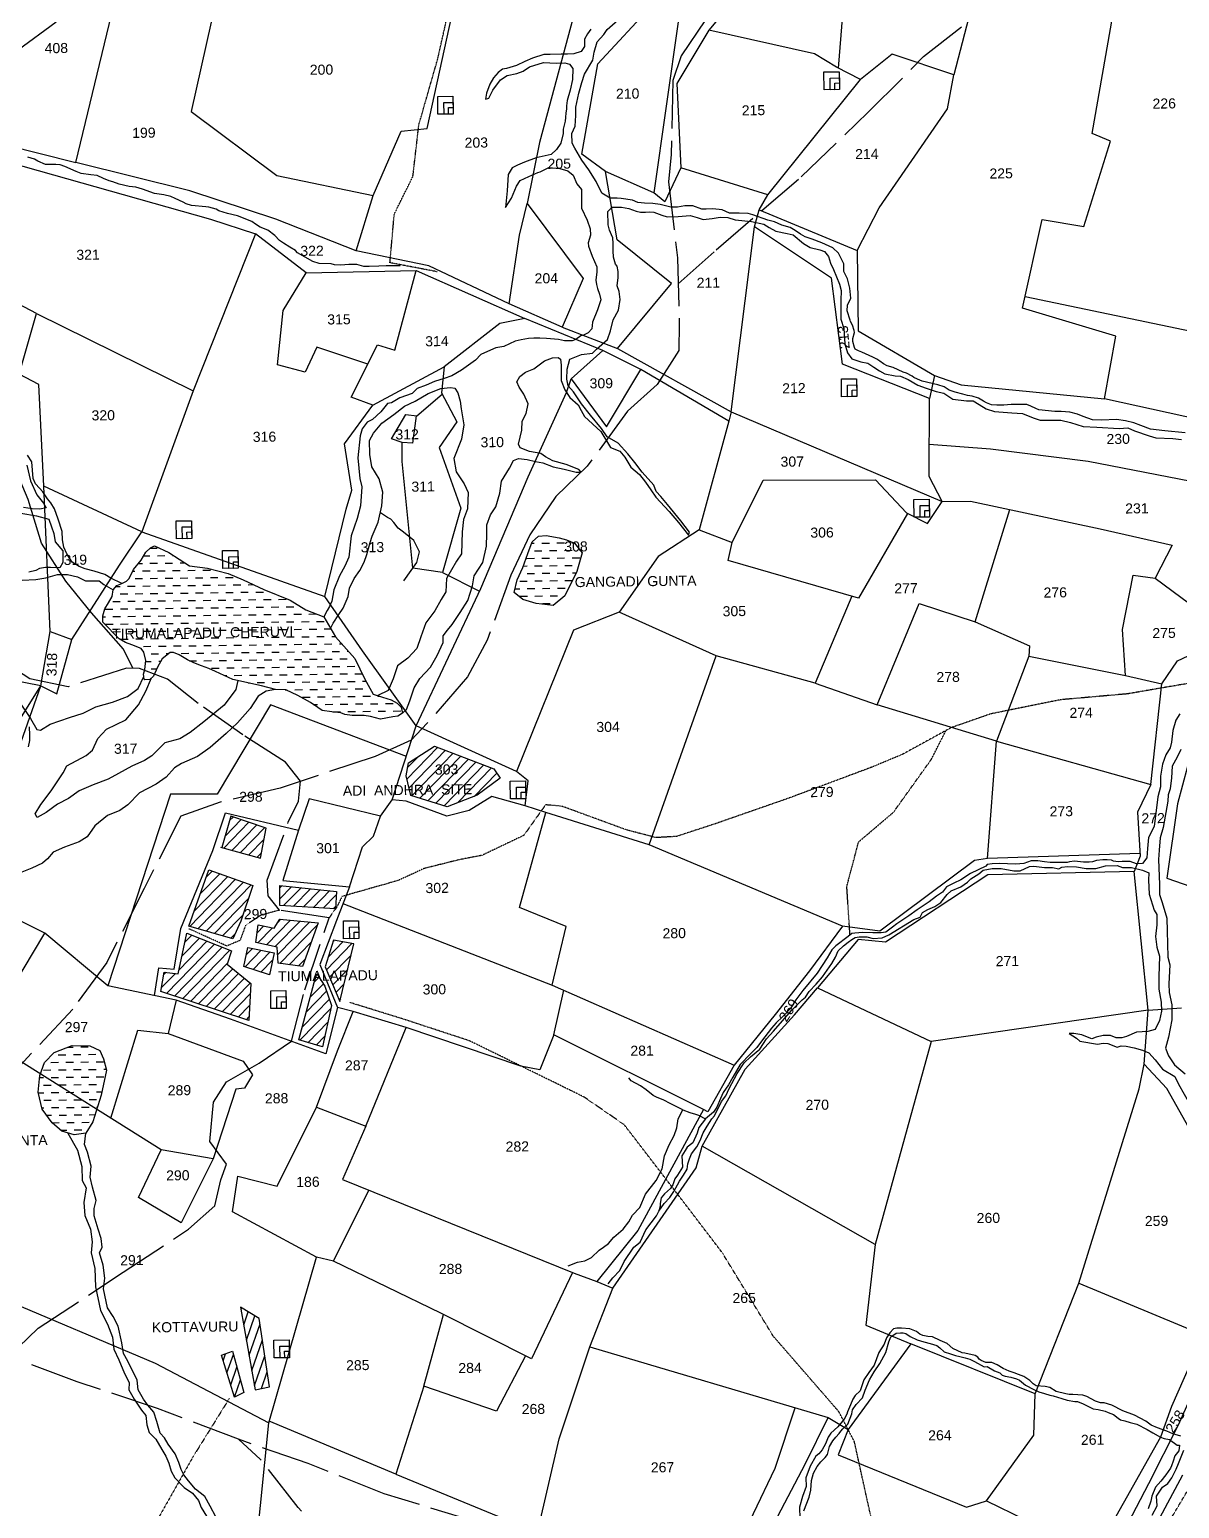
# Model space of a CAD drawing. Header units: inches. Extents: x 304037 to 460575, y 1453943 to 1639883.
# Drawn here: x 339426 to 340576, y 1594033 to 1595511 of the extents above; entities that cross this region are included whole.
import ezdxf

# ---------------------------------------------------------------- set-up
doc = ezdxf.new("R2010")
doc.units = ezdxf.units.IN
doc.header["$MEASUREMENT"] = 0
doc.linetypes.add('ACAD_ISO02W100', pattern=[15, 12, -3])
doc.linetypes.add('ACAD_ISO07W100', pattern=[3, 0, -3])
for name, color, linetype in [('CARTTRACK', 30, 'ACAD_ISO02W100'), ('NALA', 4, 'Continuous'), ('SQUAREWELL', 5, 'Continuous'), ('SURVEY_BND', 7, 'Continuous'), ('SURVEY_NO', 7, 'Continuous'), ('VILLAGE_AREA', 1, 'Continuous'), ('WATER_BODY', 4, 'Continuous')]:
    doc.layers.add(name, color=color, linetype=linetype)
doc.layers.add('FOOTPATH', color=150, linetype='ACAD_ISO07W100', lineweight=30)
doc.styles.get("Standard").update_dxf_attribs({"font": 'arial.ttf'})
pattern_1 = [(0, (-916.4724, 8.6483), (1.875, 1.875), [1.875, -1.875])]
pattern_2 = [(45, (-916.4724, 8.6483), (-1.3258252, 1.3258252), [])]

# ---------------------------------------------------------------- blocks, each defined once
blk = doc.blocks.new('KESAMANENIPALLE')
at = {"layer": 'VILLAGE_AREA'}
h = blk.add_hatch(dxfattribs=at)
h.set_pattern_fill('ANSI31', color=256, scale=15, style=0)
h.set_pattern_definition(pattern_2)
h.paths.add_polyline_path([(-81.43, 70.84), (-87.96, 66.79), (-88.6, 63.56), (-87.45, 58.62), (-78.47, 55.69), (-71.03, 58.46), (-65.2, 62.67), (-66.79, 65.02)])
h.paths.add_polyline_path([(-105.03, 58.06), (-69.91, 58.06), (-69.91, 61.9), (-105.03, 61.9)], flags=9)
h.paths.add_polyline_path([(-82.06, 63.06), (-75.25, 63.06), (-75.25, 66.87), (-82.06, 66.87)], flags=24)
h = blk.add_hatch(dxfattribs=at)
h.set_pattern_fill('ANSI31', color=256, scale=15, style=0)
h.set_pattern_definition(pattern_2)
h.paths.add_polyline_path([(-123.6, 51.01), (-132.29, 54.04), (-134.69, 46.33), (-125.07, 43.55)])
h.paths.add_polyline_path([(-106.31, 35.04), (-120.32, 36.65), (-120.45, 31.74), (-106.62, 30.66)])
h.paths.add_polyline_path([(-127.04, 36.8), (-137.95, 40.77), (-143.13, 26.89), (-132.17, 23.58), (-130.18, 27.93)])
h.paths.add_polyline_path([(-133.66, 17.28), (-132.61, 20.59), (-143.63, 25.15), (-145.89, 15.08), (-149.37, 15.52), (-150.25, 10.68), (-128.53, 3.19), (-127.87, 12.38)])
h.paths.add_polyline_path([(-121.97, 19.98), (-128.53, 21.36), (-129.57, 16.68), (-123.24, 14.54)])
h.paths.add_polyline_path([(-110.95, 27.28), (-120.48, 28.32), (-121.86, 26.07), (-125.88, 27), (-126.49, 22.6), (-121.2, 21.39), (-121.03, 17.36), (-114.97, 16.47)])
h.paths.add_polyline_path([(-102.13, 21.91), (-107.19, 22.89), (-109.36, 16.32), (-105.77, 7.68)])
h.paths.add_polyline_path([(-107.87, 6.68), (-109.47, 11.54), (-111.44, 14.62), (-112.12, 12.47), (-116.13, -1.76), (-110.27, -3.61)])
h.paths.add_polyline_path([(-121.73, 12.14), (-93.38, 12.14), (-93.38, 15.98), (-121.73, 15.98)], flags=9)
h = blk.add_hatch(dxfattribs=at)
h.set_pattern_fill('ANSI31', color=256, scale=15, angle=25, style=0)
h.set_pattern_definition([(70, (-916.4724, 8.6483), (-1.7619237, 0.6412878), [])])
h.paths.add_polyline_path([(-126.85, -70.93), (-131.47, -68), (-128.1, -88.65), (-124.54, -87.9)])
h.paths.add_polyline_path([(-133.65, -78.93), (-136.4, -79.92), (-133.28, -90.34), (-130.9, -89.21)])
h.paths.add_polyline_path([(-154.25, -74.72), (-130.01, -74.72), (-130.01, -70.88), (-154.25, -70.88)], flags=9)
at = {"layer": 'WATER_BODY'}
h = blk.add_hatch(dxfattribs=at)
h.set_pattern_fill('DASH', color=256, scale=15, style=0)
h.set_pattern_definition(pattern_1)
h.paths.add_polyline_path([(-116.85, 107.55), (-123.4, 110.3), (-128.5, 112.77), (-132.15, 114.43), (-137.32, 115.8), (-141.81, 116.45), (-146.87, 119.81), (-150.42, 121.48), (-151.43, 121.01), (-152.62, 119.99), (-153.82, 117.97), (-155.74, 115.69), (-156.82, 113.49), (-157.51, 112.8), (-158.63, 112.3), (-159.93, 111.76), (-160.87, 110.74), (-161.13, 109.1), (-162.07, 107.51), (-162.94, 106), (-163.48, 104.3), (-163.48, 102.67), (-159.53, 98.53), (-157.98, 97.62), (-156.35, 97.01), (-154.07, 96), (-153.38, 95.1), (-152.98, 93), (-153.2, 90.83), (-153.28, 90.57), (-150.88, 89.62), (-150.09, 91.34), (-148.86, 93.4), (-146.87, 94.95), (-146, 94.93), (-144.61, 94.32), (-142.61, 93.05), (-140.98, 92.28), (-139.1, 91.5), (-137.31, 90.85), (-135.67, 90.12), (-131.41, 88.07), (-124.23, 86.4), (-120.76, 85.42), (-118.19, 85.3), (-115.25, 83.88), (-112.17, 82.04), (-110.3, 80.78), (-109.24, 80), (-106.87, 79.68), (-104.62, 79.43), (-103.6, 78.94), (-101.81, 78.66), (-98.83, 78.66), (-97.24, 78.41), (-94.75, 77.72), (-91.69, 78.21), (-90.5, 78.42), (-89.27, 79.1), (-89.6, 80.62), (-90.57, 81.6), (-92.06, 82.5), (-94.19, 83.15), (-96.54, 83.95), (-98.53, 87.7), (-100.99, 92.9), (-105.73, 98.32), (-108.53, 103.29), (-112.98, 105.1)])
h.paths.add_polyline_path([(-45.53, 113.81), (-44.08, 118.42), (-45.94, 120.81), (-47.92, 121.64), (-49.79, 122.21), (-53.01, 122.83), (-54.93, 122.68), (-56.54, 121.28), (-57.58, 118.37), (-58.87, 114.9), (-60.38, 111.89), (-61.16, 108.78), (-58.98, 107.01), (-55.71, 105.92), (-51.45, 105.4), (-48.59, 107.79)])
h.paths.add_polyline_path([(-161.86, 97.84), (-112.8, 97.84), (-112.8, 101.67), (-161.86, 101.67)], flags=25)
h.paths.add_polyline_path([(-49.17, 118.08), (-42.36, 118.08), (-42.36, 121.88), (-49.17, 121.88)], flags=9)
h = blk.add_hatch(dxfattribs=at)
h.set_pattern_fill('DASH', color=256, scale=15, style=0)
h.set_pattern_definition(pattern_1)
h.paths.add_polyline_path([(-164.77, -5.84), (-165.62, -3.79), (-168.1, -2.57), (-172.53, -2.47), (-176.97, -4.1), (-179.45, -6.53), (-180.5, -9.35), (-166.56, -18.37), (-165.41, -14.86), (-164.04, -8.69)])
h.paths.add_polyline_path([(-166.56, -18.37), (-180.5, -9.35), (-180.66, -9.8), (-181.09, -13.91), (-180.19, -18.13), (-177.71, -21.55), (-175.38, -23.72), (-172.32, -24.67), (-169.42, -24.24), (-167.57, -21.45)])
at = {"layer": 'CARTTRACK'}
for points in [[(-11.7, 250.51), (-17.88, 241.59), (-20.02, 235.55), (-20.71, 217.11), (-21.42, 210.37), (-19.49, 191.42), (-19.23, 174.97), (-19.44, 168.42), (-24.94, 159.97), (-32.35, 153.47), (-42.6, 139.9), (-50.46, 132.47), (-57.07, 123.04), (-61.88, 113.04), (-68.02, 96.97), (-73.03, 87.91), (-83.18, 76.54), (-87.19, 72.36), (-96.21, 68.47), (-119.97, 60.89), (-134.92, 57.62), (-144.74, 54.27), (-154.09, 36.39), (-163.64, 18.13), (-172.24, 6.64), (-190.49, -12.47)], [(-19.39, 184.92), (-9.8, 193.3), (11.58, 211.19), (28.46, 227.01), (42.4, 240.64), (63.41, 256.81), (78.91, 266.8), (88.2, 278.4), (103.12, 289.73), (112.33, 299.62)], [(-173.2, 251.99), (-186.01, 242.79), (-200.18, 231.55), (-205.67, 228.87), (-212.93, 227.59), (-221.11, 229.91), (-234.55, 239.01), (-243.71, 244.49), (-249.68, 248.02), (-256.33, 250.28), (-265.32, 255.6)], [(-156.16, 91.14), (-158.48, 95.95), (-166.26, 105.04), (-172.58, 113.04), (-178.54, 122.51), (-181.68, 133.41), (-186.79, 145.94), (-194.11, 166.71), (-194.99, 178.4), (-196.1, 182.68), (-202.76, 189.63), (-208.32, 193.31), (-226.36, 197.91), (-253.2, 204.04), (-295.79, 214.52)], [(-189.29, -79.5), (-181.85, -72.62), (-160.53, -58.97), (-144.15, -48.48), (-137.51, -42.76), (-135.99, -36.33), (-134.48, -32.45), (-138.55, -26.77), (-137.51, -16.94), (-134.28, -11.97), (-126.04, -7.43), (-117.99, -2.04), (-114.48, 10.66), (-108.23, 28.44), (-120.54, 30.52), (-123.28, 34.16), (-123.47, 38.04), (-118.07, 52.35), (-115.42, 57.55), (-114.84, 62.52), (-118.55, 67.33), (-129.05, 74.24), (-140.04, 82.18), (-147.65, 88.34), (-154.56, 91.08), (-157.75, 91.19), (-172.35, 86.73), (-181.87, 88.83), (-192.36, 95.83)], [(-73.36, -122.25), (-96.38, -114.89), (-115.19, -107.13), (-132.41, -100.87), (-152.43, -92.97), (-172.34, -86.02), (-196.8, -76.61), (-221.26, -65.61), (-252.02, -53.35), (-255.38, -51.13)], [(97.33, -436.59), (76.97, -426.7), (62.99, -419.69), (43.2, -409.64), (21.98, -400.86), (-1.61, -391.34), (-16.27, -385.97), (-18.91, -372.3), (-24.76, -356.68), (-32.82, -337.71), (-39.26, -318.15), (-49.81, -288.28), (-56.03, -264.54), (-64.59, -240.23), (-74.05, -228.2), (-87.45, -215.75), (-89.65, -210.63), (-83.42, -181.49), (-82.46, -172.44), (-97.92, -145.95), (-106.93, -130.12), (-117.77, -118.05), (-127, -105.95), (-132.41, -100.87)]]:
    blk.add_lwpolyline(points, dxfattribs=at)
at = {"layer": 'FOOTPATH', "ltscale": 0.0005}
for points in [[(-39.92, -303.67), (-32.08, -287.58), (-26.92, -276.8), (-18.58, -263.91), (-7.55, -247.18), (5.4, -228.59), (10.65, -219.91), (15.64, -216.02), (25.56, -209.05), (37.08, -197.69), (40.73, -193.09), (47.55, -189.92), (52.33, -187.91), (57.57, -183.78), (60.74, -181.41), (65.61, -178.9), (71.05, -177.05), (74.31, -173.56), (74.23, -167.62), (78.38, -160.27), (87.74, -143.71), (97.27, -126.7), (105.92, -112.59)], [(-79.27, 188.74), (-90.96, 191.13), (-89.73, 203.2), (-84.98, 212.49), (-83.33, 225.31), (-78.46, 241.52), (-76.11, 251.34), (-71.66, 261.76), (-64.21, 269.84), (-52.76, 277.27), (-37.99, 284.13), (-27.14, 287.99), (-22.09, 288.82), (-19.69, 288.82)], [(107.88, 84.24), (91.02, 81.57), (74.32, 80.32), (56.95, 77.04), (47.06, 73.73), (34.9, 67.27), (26.99, 64.09), (6.53, 56.76), (-12.06, 50.55), (-21.61, 47.57), (-26.72, 47.37), (-34.06, 49.4), (-42.65, 52.68), (-49.98, 55.47), (-54.03, 55.86), (-59.54, 48.34), (-69.96, 43.52), (-75.84, 42.46), (-84.43, 40.43), (-90.9, 37.54), (-104.95, 33.74), (-106.2, 31.23), (-108.23, 28.44)], [(21.25, 22.54), (20.62, 34.6), (23.7, 45.64), (32.46, 52.9), (42.07, 65.96), (45.77, 73.04)], [(-120.54, 30.52), (-125.03, 29.41), (-128.99, 26.9), (-130.44, 23.15), (-133.72, 21.8), (-143.17, 26.23)], [(63.26, -211.76), (60.8, -206.17), (55.95, -199.42), (52.57, -184.88), (48.43, -178.25), (40.41, -165.23), (33.13, -147.35), (24.48, -121.69), (20.71, -103.45), (16.95, -95.94), (0.89, -76.97), (-11.52, -56.06), (-19.79, -44.92), (-35.49, -23.91), (-45.39, -16.9), (-73.63, -2.58), (-90.05, 3.05), (-103.28, 7.34)], [(-134.58, -90.69), (-143.76, -105.03), (-152.64, -120.24), (-162.71, -143.58), (-173.86, -165.98), (-179.79, -180.17), (-188.25, -196.31), (-194.54, -217.05), (-198.95, -238.38), (-199.67, -268.53), (-201.56, -300.83), (-202.01, -322.01), (-204.35, -343.79), (-206.24, -369.68), (-206.6, -388.58), (-207.23, -404.03), (-207.86, -432.37), (-211.45, -452.99), (-208.49, -470.58), (-206.78, -483.12)]]:
    blk.add_lwpolyline(points, dxfattribs=at)
at = {"layer": 'NALA'}
for points in [[(106.17, 146.24), (101.12, 146.83), (97.62, 147.32), (95.21, 148.23), (93.49, 148.91), (91.39, 149.46), (89.17, 149.78), (85.44, 149.73), (83.18, 149.83), (80.91, 150.65), (79.54, 151.24), (77.59, 151.83), (75.41, 152.01), (73.86, 152.01), (69.91, 152.46), (69.13, 152.78), (67.91, 153.37), (66.91, 153.83), (65.04, 153.87), (63, 153.92), (61.22, 153.78), (59.45, 153.78), (58.13, 153.83), (56.91, 154.37), (56.13, 154.78), (54.9, 155.55), (53.36, 156.1), (52.22, 156.28), (51.04, 156.6), (49.18, 157.14), (47.63, 157.69), (46.45, 158.5), (44.86, 159.05), (41.01, 159.99), (39.87, 160.49), (38.91, 160.9), (38.5, 161.26), (37.14, 161.99), (36.28, 162.3), (35.05, 162.89), (33.82, 163.44), (32.32, 163.94), (31.41, 164.44), (30.5, 165.07), (29.78, 165.57), (28.82, 166.12), (26.09, 167.34), (25.23, 167.75), (24.46, 168.16), (24.23, 168.57), (23.91, 170.02), (23.91, 170.8), (24.28, 172.29), (24.28, 172.75), (23.82, 174.11), (23.32, 175.06), (23.32, 175.38), (22.55, 177.73), (22.64, 179.1), (23.5, 180.87), (23.27, 183.32), (22.73, 185.64), (21.86, 187.45), (21.86, 189.36), (20.59, 192.1), (19.18, 193.38), (16.45, 194.65), (14.13, 195.65), (12.4, 196.24), (11.18, 196.87), (9.9, 197.87), (8.63, 198.64), (6.63, 199.23), (4.77, 200.1), (3.11, 200.47), (-0.57, 201.83), (-1.71, 202.2), (-3.98, 202.33), (-4.48, 202.33), (-6.35, 202.33), (-8.16, 203.2), (-10.53, 203.47), (-12.16, 203.47), (-13.26, 203.47), (-15.48, 204.29), (-17.48, 204.29), (-19.26, 204.06), (-20.94, 204.01), (-23.62, 204.74), (-25.44, 205.01), (-27.44, 205.1), (-29.12, 205.28), (-30.44, 205.88), (-33.26, 206.33), (-34.26, 206.42), (-35.99, 206.51), (-38.03, 207.74), (-39.44, 210.69), (-41.2, 213.62), (-42.88, 215.98), (-44.61, 219.02), (-45.29, 220.29), (-45.29, 222.7), (-44.47, 224.52), (-44.24, 227.13), (-44.24, 229.22), (-43.47, 232.67), (-42.65, 235.35), (-42.01, 237.35), (-39.83, 240.86), (-39.51, 242.82), (-38.73, 245.41), (-37.05, 247.22), (-36.23, 248.4), (-33.5, 250.7)], [(-40.27, 248.59), (-41.08, 247.39), (-41.88, 246.06), (-41.88, 244.28), (-42.72, 242.99), (-44.59, 242.5), (-46.11, 242.41), (-47.71, 242.41), (-50.43, 242.41), (-52.03, 242.41), (-54.84, 241.52), (-56.75, 240.72), (-58.87, 239.76), (-61.32, 239.05), (-62.35, 238.91), (-63.46, 238.11), (-64.62, 236.78), (-65.55, 235.18), (-66.44, 233), (-66.67, 231.48), (-65.82, 231.71), (-64.85, 233.71), (-62.91, 236.21), (-61.19, 237.27), (-58.84, 237.77), (-57.18, 238.3), (-55.62, 239.37), (-52.13, 240.38), (-49, 240.22), (-46.84, 240.25), (-45.65, 239.91), (-44.84, 238.79), (-44.97, 236.1), (-45.62, 233.44), (-46.34, 230.86), (-46.56, 229.61), (-46.59, 228.73), (-46.72, 227.86), (-46.84, 226.67), (-46.97, 225.79), (-47.47, 223.76), (-47.47, 222.67), (-48.06, 220.34), (-49.19, 218.74), (-50.5, 217.52), (-54.23, 216.74), (-57.17, 215.68), (-58.92, 214.96), (-60.26, 214.34), (-61.26, 212.68), (-61.55, 208.6), (-62.08, 204.51), (-60.49, 206.82), (-59.24, 209.75), (-58.3, 211.19), (-56.17, 212.16), (-53.89, 213.07), (-53.32, 213.22), (-51.13, 214.29), (-48.41, 214.01), (-46.4, 213.39), (-45.09, 212.29), (-44.25, 210.14), (-43.06, 208.73), (-43.15, 206.2), (-43.18, 204.04), (-41.8, 201.08), (-41.08, 198.89), (-41.02, 197.33), (-41.64, 195.45), (-41.55, 194.58), (-40.64, 192.14), (-39.52, 189.48), (-39.52, 188.17), (-39.8, 186.12), (-39.7, 185.05), (-39.42, 184.02), (-38.92, 182.65), (-38.64, 181.27), (-39.51, 178.77), (-40.83, 175.71), (-41.02, 174.04), (-41.89, 173.07), (-43.08, 172.51), (-43.71, 172.38), (-44.99, 171.44), (-45.87, 171.16), (-47.84, 171.16), (-49.34, 171.54), (-52.25, 171.79), (-53.97, 171.88), (-55.47, 171.88), (-56.75, 171.82), (-58.62, 171.57), (-60.12, 171.22), (-61.47, 170.6), (-62.94, 169.91), (-64.88, 169.63), (-67, 168.75), (-68.69, 168), (-70.01, 166.66), (-73.52, 164.2), (-75.96, 162.83), (-77.84, 162.14), (-80.25, 161.45), (-82.34, 160.61), (-84.6, 159.8), (-85.82, 158.52), (-88.91, 157.52), (-91.07, 156.27), (-92.01, 156.14), (-93.72, 154.13), (-95.78, 152.19), (-97.13, 151.56), (-98.44, 149.91), (-98.94, 148.19), (-99.54, 142.76), (-99.13, 137.6), (-98.66, 135.54), (-99.07, 130.83), (-99.97, 127.62), (-101.45, 123.38), (-102.13, 118.09), (-103.14, 115.87), (-104.48, 113.5), (-105.99, 109.97), (-106.52, 107.16), (-107.08, 105.85), (-107.71, 104.91), (-108.53, 103.29)], [(104.13, 67.6), (103.15, 65.69), (101.94, 63.43), (101.7, 60.54), (101.34, 57.85), (100.8, 56.34), (100.75, 54.78), (99.48, 48.25), (98.65, 45.68), (98.4, 42.58), (98.19, 40.26), (98.4, 34.04), (98.37, 31.59), (98.97, 29.59), (100.11, 25.67), (100.13, 22.46), (100.16, 19.27), (100.24, 16.03), (100.67, 14.09), (100.35, 9.33), (100.43, 7.2), (101.08, 4.12), (100.97, 0.43), (100.11, -3.9), (99.35, -6.65), (100.03, -8.5), (101.48, -10.79), (104.1, -13.08)], [(-88.43, 190.36), (-91.89, 190.36), (-93.71, 190.29), (-96.18, 190.29), (-97.49, 190.29), (-99.18, 190.78), (-101.19, 190.85), (-103.16, 190.71), (-104.73, 190.78), (-105.6, 191.08), (-108.55, 191.18), (-110.15, 191.69), (-113.93, 193.9), (-114.42, 194.44), (-115.79, 195.34), (-117.36, 196.33), (-118.37, 197.01), (-119.52, 198.29), (-121.2, 199.6), (-123.14, 200.41), (-124.25, 201.12), (-125.13, 201.81), (-128.72, 203.26), (-131.2, 203.87), (-133.38, 204.63), (-133.97, 204.98), (-135.79, 205.56), (-136.57, 205.61), (-140.08, 206.02), (-141.48, 206.43), (-142.16, 206.82), (-144.13, 207.83), (-145.26, 208.32), (-146.98, 208.76), (-149.26, 209.08), (-152.25, 210.26), (-153.87, 210.7), (-155.59, 210.92), (-158, 211.56), (-159.62, 212.1), (-160.48, 212.44), (-161.93, 212.98), (-163.47, 213.73), (-165.04, 213.92), (-167.47, 214.34), (-168.72, 214.86), (-171.49, 216.11), (-172.62, 216.55), (-173.73, 216.67), (-176.26, 216.67), (-178.22, 217.48), (-179.01, 218), (-180.63, 218.58)], [(-89.27, 79.1), (-88.26, 80.04), (-87.45, 82.14), (-86.35, 85.41), (-84.9, 87.71), (-82.18, 90.48), (-80.48, 93.35), (-78.99, 96.54), (-78.95, 98.24), (-77.81, 99.61), (-76.68, 101.03), (-74.65, 103.92), (-72.67, 106.91), (-71.49, 110.54), (-71.01, 113.03), (-68.86, 116.35), (-67.85, 120.35), (-67.73, 123.46), (-67.69, 125.67), (-66.8, 128.13), (-65.46, 130.07), (-64.37, 133.51), (-63.96, 136.48), (-61.86, 139.67), (-60.85, 141.57), (-59.63, 142.05), (-57.49, 141.81), (-55.38, 141.25), (-53.56, 140.88), (-51.01, 139.83), (-48.34, 139.27), (-45.35, 138.46), (-44.09, 138.42), (-44.66, 139.14), (-47.82, 140.4), (-51.14, 141.37), (-52.88, 142.42), (-54.09, 143.19), (-56.84, 143.75), (-59.15, 144.68), (-59.59, 145.61), (-58.74, 149.11), (-58.62, 151.33), (-57.61, 153.23), (-57.04, 155.64), (-58.09, 158.02), (-59.27, 159.76), (-59.79, 161.09), (-59.02, 162.47), (-57.65, 163.52), (-55.5, 164.33), (-52.87, 166.27), (-50.85, 166.95), (-49.43, 167.03), (-48.83, 166.59), (-48.74, 165.09), (-48.74, 162.63), (-48.74, 161.34), (-47.85, 158.95), (-46.64, 157.09), (-44.62, 155.19), (-43.89, 153.78), (-43.12, 152.32), (-39.07, 148.47), (-36.76, 144.47), (-34.45, 143.58), (-33.19, 142.06), (-31.69, 139.56), (-29.58, 137.66), (-28.09, 135.72), (-26.83, 133.84), (-25.61, 132.02), (-22.33, 128.35), (-20.02, 125.59), (-17.63, 122.43), (-17.36, 123.17), (-19.49, 126.03), (-22.7, 130.13), (-24.39, 132.16), (-25.53, 133.43), (-26.06, 135), (-28.91, 138.25), (-30.69, 140.69), (-32.42, 142.88), (-34.81, 145.52), (-37.5, 147.19), (-38.88, 149.28), (-41.58, 152.61), (-43.82, 155.45), (-45.75, 158.45), (-47.02, 159.97), (-47.38, 161.6), (-47.22, 164.14), (-46.51, 166.58), (-43.66, 167.72), (-40.91, 168.03), (-39.91, 168.95), (-37.09, 171.33), (-36.33, 173.53), (-35.68, 176.18), (-34.26, 178.64), (-33.81, 181.25), (-34.09, 183.28), (-34.57, 184.62), (-34.26, 186.69), (-34.23, 188.23), (-34.5, 189.57), (-34.88, 190.05), (-35.39, 191.8), (-35.39, 193.38), (-35.36, 195.21), (-35.43, 196.58), (-35.81, 197.37), (-36.29, 198.51), (-36.57, 199.85), (-36.6, 203.17), (-35.53, 204.23), (-34.81, 204.23), (-33.22, 204.23), (-31.36, 203.85), (-29.61, 203.17), (-28.54, 202.89), (-27.3, 202.89), (-26.3, 202.99), (-25.2, 202.86), (-23.2, 202.07), (-21.86, 201.65), (-19.14, 201.69), (-16.18, 201.89), (-14.46, 201.38), (-12.91, 200.9), (-10.74, 201.1), (-8.74, 201.38), (-6.78, 201.27), (-4.96, 200.69), (-0.9, 200.21), (2.13, 199.48), (3.47, 198.66), (5.09, 197.76), (7.88, 197.08), (9.39, 196.77), (11.96, 194.62), (13.58, 193.59), (15.95, 192.94), (17.16, 192.49), (18.09, 191.25), (18.57, 189.6), (19.33, 187.98), (20.74, 184.32), (21.15, 182.77), (21.02, 180.26), (20.98, 175.63), (21.67, 173.33), (21.91, 169.51), (22.53, 167.26), (23.53, 165.78), (25.77, 164.99), (27.56, 164.64), (29.04, 163.61), (30.38, 162.65), (31.73, 161.93), (34.31, 161.38), (35.62, 161.27), (37.55, 160.41), (39.89, 159), (41.95, 158.25), (44.47, 157.39), (46.3, 156.88), (48.58, 155.4), (51.92, 154.92), (53.6, 154.89), (55.12, 153.99), (56.84, 152.92), (58.9, 152.2), (63.17, 151.79), (65.83, 151.65), (68.48, 150.52), (70.23, 149.86), (73.5, 149.86), (75.33, 149.86), (77.7, 149.23), (80.83, 148.16), (84.27, 147.96), (89.85, 147.54), (91.95, 147.71), (93.6, 146.96), (97.22, 145.69), (98.87, 145.17), (103.11, 144.89), (105.24, 144.65)], [(103.99, 76.47), (103, 74.85), (102.18, 72.31), (101.81, 69.4), (101.45, 68.02), (100.39, 66.31), (99.54, 64.01), (98.98, 60.98), (98.91, 58.39), (98.21, 55.91), (97.26, 48.55), (95.78, 45.78), (95.52, 43.08), (95.3, 40.71), (94.21, 39.32), (92.74, 39.32), (91.14, 39.88), (89.13, 39.88), (88.16, 39.88), (87.03, 40.02), (86.5, 40.31), (85.41, 40.36), (84.34, 40.36), (82.77, 40.26), (81.8, 39.95), (80.96, 39.9), (79.53, 39.9), (77.29, 40.17), (76.08, 40), (75.52, 39.85), (74.24, 39.85), (73.08, 39.85), (71.27, 39.9), (69.82, 40.07), (68.17, 40.34), (66.5, 40.36), (64.74, 39.78), (62.75, 39.56), (58.54, 39.85), (56.8, 39.76), (55.57, 39.59), (55.23, 39.2), (51.44, 37.45), (48.95, 35.86), (47.21, 35.04), (45.4, 34.21), (44.38, 32.86), (42.91, 31.87), (41.08, 30.53), (39, 29.23), (38.03, 28.57), (35.93, 27.08), (32.93, 25.16), (31.82, 24.34), (30.17, 23.11), (29.01, 22.99), (26.91, 22.99), (24.49, 23.13), (22.48, 22.99), (21.68, 22.89), (20.81, 22.19), (17.73, 19.91), (16.69, 18.87), (15.48, 16.91), (12.94, 13.12), (9.31, 8.92), (7.54, 6.6), (6.23, 4.44), (4.18, 2.43), (2.6, 0.91), (1.42, -0.35), (-0.28, -2.51), (-1.32, -3.93), (-2.29, -5.17), (-3.86, -6.66), (-6.5, -9.3), (-8.31, -12.46), (-9.4, -14.37), (-10.78, -16.25), (-11.51, -17.68), (-12.38, -19.82), (-13.27, -21.1), (-15.26, -22.74), (-16.93, -24.82), (-17.41, -26.24), (-18.48, -28.62), (-19.88, -29.68), (-20.39, -30.55), (-21.26, -31.86), (-21.14, -34.67), (-22.44, -36.63), (-23.12, -37.52), (-23.61, -39.02), (-24.23, -39.94), (-25.71, -41.19), (-26.58, -42.2), (-26.78, -43.58), (-26.85, -44.23), (-27.19, -45.49), (-25.84, -43.58), (-24.38, -42.13), (-23.39, -40.68), (-21.93, -38.08), (-20.94, -36.63), (-19.95, -35.2), (-19.78, -33.84), (-19.34, -32.58), (-18.88, -31.37), (-17.48, -29.66), (-16.63, -28.06), (-15.88, -26.16), (-14.91, -24.57), (-13.73, -22.73), (-12.98, -21.99), (-11.22, -18.43), (-10.16, -17.02), (-9.27, -15.24), (-7.28, -11.54), (-5.45, -8.89), (-3.91, -7.45), (-1.55, -5.6), (0.13, -3), (1.95, -1.15), (4.19, 1.41), (6.49, 3.95), (9.16, 6.55), (10.02, 7.24), (10.91, 8.64), (12.66, 10.42), (14.3, 12.24), (16.61, 15.49), (17.57, 17.03), (18.25, 18.67), (19.63, 19.87), (20.76, 20.73), (21.72, 21.41), (22.57, 21.89), (23.5, 22.06), (25.45, 21.99), (27.03, 21.62), (29.26, 21.75), (30.91, 22.47), (37.16, 26.15), (38.74, 26.77), (39.32, 27.86), (40.69, 28.65), (42.41, 29.37), (43.95, 30.33), (45.53, 32.25), (46.59, 33.14), (49, 34.17), (50.68, 35.27), (51.5, 36.13), (53.45, 37.29), (54.58, 38.21), (56.78, 38.59), (59.04, 38.59), (62.2, 37.94), (63.81, 37.94), (66.07, 38.97), (67.17, 39.04), (69.84, 38.69), (71.8, 38.69), (73.36, 38.32), (74.18, 38.73), (75.59, 38.83), (77.82, 38.73), (80.22, 38.32), (82.59, 38.28), (85.03, 38.87), (87.91, 38.93), (89.21, 38.42), (91.47, 38.42), (94.15, 37.74), (95.76, 37.05), (95.66, 35.17), (95.76, 31.71), (96.96, 27.74), (97.65, 26.61), (97.58, 24.08), (97.2, 21.13), (97.48, 18.49), (98.17, 16.3), (97.89, 11.22), (97.89, 8.1), (98.44, 4.81), (98.44, 2.6), (97.96, 0.31), (96.86, -1.92), (94.98, -2.4), (92.17, -2.57), (89.7, -3.56), (88.53, -3.94), (87.13, -3.9), (85.72, -3.29), (83.87, -3.29), (82.14, -3.68), (81.07, -4.09), (79.94, -3.64), (78.6, -3.03), (76.55, -2.72), (75.45, -2.69), (77.23, -3.82), (78.06, -4.6), (82.44, -5.43), (83.82, -5.15), (84.98, -5.29), (87.31, -6.21), (88.34, -5.91), (89.54, -5.97), (91.57, -6.45), (93.59, -7.07), (95.17, -7.75), (96.7, -9.52), (98.48, -11.85), (101.57, -13.73), (102.42, -15.62), (105.24, -20.62)], [(101.91, -103.14), (99.88, -102.49), (98.39, -101.85), (96.15, -100.95), (94.55, -100.28), (93.25, -99.25), (90.4, -97.77), (87.58, -96.65), (84.87, -95.21), (82.9, -94.58), (82.06, -94.55), (80.75, -94.15), (78.64, -92.97), (77.7, -92.58), (75.21, -92.4), (74.25, -92.43), (73.43, -92.25), (71, -91.64), (69.46, -90.64), (68.34, -90.34), (66.07, -90.12), (65.31, -89.64), (64.55, -88.79), (63.01, -87.83), (61.74, -87.31), (60.62, -86.86), (59.44, -86.43), (57.95, -85.77), (56.47, -84.83), (55.12, -84.21), (53.67, -84.15), (52.52, -83.67), (52.03, -83.34), (51.64, -82.82), (51, -82.4), (48.49, -81.83), (47.8, -81.67), (45.46, -80.56), (44.07, -79.32), (42.38, -78.53), (40.47, -77.65), (39.35, -77.5), (38.05, -77.29), (37.29, -76.9), (36.47, -76.29), (34.84, -75.6), (32.78, -75.4), (31.63, -75.4), (30.82, -75.52), (29.91, -76.49), (29, -77.72), (28.42, -79.27), (27.06, -81.34), (25.85, -84.46), (24.52, -86.33), (23.22, -88.06), (22.27, -90.83), (21.09, -91.94), (20.49, -92.91), (19.88, -94.27), (19.07, -96), (18.88, -96.54), (18.22, -97.84), (16.61, -99.7), (14.92, -101.24), (14.19, -102.24), (13.55, -103.87), (12.71, -105.35), (11.83, -106.38), (11.07, -106.96), (9.62, -109.37), (8.5, -112.24), (8.56, -114.42), (7.65, -116.89), (6.83, -119.52), (6.86, -122.36)], [(7.9, -120.48), (9.32, -117.09), (9.74, -115.34), (9.96, -112.97), (10.47, -111.15), (11.35, -109.46), (12.26, -108.31), (13.41, -107.31), (13.95, -106.53), (14.53, -104.6), (15.32, -103.18), (16.11, -102.24), (16.95, -101.37), (17.35, -100.76), (17.89, -100.19), (19.13, -99.04), (20.19, -96.5), (20.38, -95.56), (21.29, -94.24), (22.89, -92.55), (23.53, -90.64), (24.68, -88.16), (25.86, -86.17), (27.29, -84.1), (28.8, -81.41), (29.59, -78.74), (30.13, -77.54), (31.41, -76.59), (32.5, -76.5), (33.22, -76.56), (33.86, -76.74), (34.89, -77.5), (36.64, -78.37), (38.28, -78.86), (39.88, -79.28), (41.49, -79.8), (42.28, -80.37), (43.33, -81.37), (44.85, -81.91), (46.15, -82.31), (47.21, -82.61), (48.51, -83), (49.66, -83.33), (50.87, -83.91), (53.23, -85.24), (53.99, -85.21), (55.74, -86.31), (57.1, -86.83), (57.65, -87.37), (58.37, -87.64), (59.8, -87.89), (61.19, -88.34), (61.95, -88.67), (63.4, -89.97), (65.52, -91.03), (66.76, -91.61), (68.15, -92.06), (69.48, -92.54), (70.3, -92.69), (72.39, -93.42), (73.72, -93.81), (75.63, -94.15), (76.11, -94.15), (76.29, -94.15), (77.73, -94.8), (80.21, -96.07), (81.46, -96.22), (83.18, -96.67), (83.91, -97), (85.18, -97.52), (86.33, -98.48), (86.91, -98.85), (88.03, -99.12), (89.3, -99.57), (90.96, -100.03), (93.54, -101.39), (94.93, -102.2), (96.8, -103.35), (97.77, -103.63), (99.08, -103.96), (100.96, -105.33), (101.57, -105.36), (101.33, -106.78), (100.3, -107.99), (99.93, -109.32), (99.51, -110.47), (99.24, -111.08), (98.05, -112.72), (96.81, -114.27), (95.39, -115.75), (94.51, -117.99), (94.24, -119.19), (93.51, -121.06)], [(94.55, -122.68), (95.82, -120.41), (95.68, -117.96), (97.18, -115.73), (98.53, -114.84), (99.49, -113.43), (100.66, -111.29), (101.2, -109.93), (102.58, -106.65)], [(-106.93, 100.43), (-106.21, 101.72), (-104.8, 103.84), (-103.69, 105.44), (-102.4, 108.27), (-102.05, 110.38), (-100.85, 112.76), (-99.44, 114.71), (-98.36, 116.82), (-97.69, 118.67), (-96.75, 121.65), (-96.29, 123.23), (-94.71, 126.67), (-93.74, 130.71), (-93.48, 134.1), (-94.37, 137.48), (-96.11, 140.46), (-96.57, 143.53), (-96.6, 147), (-95.63, 148.8), (-93.53, 151.28), (-90.49, 153.43), (-87.77, 155.43), (-85.1, 156.62), (-81.86, 158.54), (-78.68, 159.71), (-76.33, 159.94), (-75.24, 159.74), (-74.53, 158.57), (-73.92, 156.48), (-73.72, 154.62), (-73.09, 150.57), (-73.75, 147.02), (-75.7, 142.3), (-75.18, 138.9), (-73.23, 135.89), (-72.23, 133.75), (-72.48, 129.74), (-73.54, 127.05), (-73.89, 124.03), (-74.09, 118.54), (-75.37, 116.77), (-77.91, 112.47), (-78.15, 109.11), (-79.32, 107.26), (-80.91, 104.46), (-83.18, 101.49), (-84.53, 98.05), (-85.56, 95.12), (-87.79, 92.79), (-90.37, 90.92), (-91.5, 87.71), (-92.82, 84.78), (-95.37, 83.55)], [(-158.63, 112.3), (-161.41, 113.62), (-162.9, 114.53), (-165.53, 115.39), (-167.69, 116.01), (-169.23, 116.59), (-170.95, 117.74), (-172.2, 119.85), (-172.97, 121.48), (-173.3, 123.3), (-173.3, 125.35), (-174.31, 128.48), (-175.17, 131.07), (-176.08, 132.55), (-176.85, 133.51), (-178, 135.33), (-178.86, 136.19), (-179.78, 137.34), (-180.35, 138.64), (-180.61, 142.83), (-181.68, 144.49)], [(-181.9, 142.02), (-181.04, 138.04), (-179.47, 134.57), (-177.91, 132.47), (-177.21, 131.34), (-178.83, 131.02), (-180.71, 131.07), (-182.87, 131.45)], [(-183.53, 130.03), (-179.7, 129.34), (-176.58, 128.47), (-175.99, 126.59), (-175.39, 124.92), (-175.07, 122.82), (-173.24, 120.56), (-173.24, 117.71), (-173.99, 116.37), (-176.36, 116.48), (-177.6, 116.48), (-179.06, 116.26), (-180.03, 115.78), (-181.71, 115.38)], [(-183.44, 113.39), (-180.04, 113.5), (-177.57, 113.93), (-174.6, 114.68), (-172.18, 114.68), (-169.65, 114.04), (-167.68, 113), (-164.29, 113), (-163.1, 112.08), (-160.87, 110.74)], [(-88.51, 112.05), (-85.26, 116.54), (-84.56, 119.2), (-85.96, 121.97), (-88.46, 124.13), (-89.81, 125.11), (-90.8, 126.56), (-91.56, 127.37), (-92.4, 127.82), (-93.1, 128.3), (-94.15, 129.02)], [(-120.76, 85.42), (-123.13, 85.03), (-125.1, 83.78), (-127.13, 80.75), (-130.34, 77.23), (-133.24, 74.6), (-137.24, 71.21), (-140.41, 68.97), (-144.43, 67.36), (-146.19, 66.26), (-148.3, 63.94), (-150.77, 62.27), (-154.94, 60.2), (-157.89, 57.21), (-159.88, 55.84), (-162.96, 54.6), (-166.12, 52.1), (-168.06, 49.42), (-170.08, 48.15), (-173.73, 46.92), (-176.64, 45.73), (-178.02, 44.04), (-179.29, 42.98), (-181.98, 41.8), (-184.84, 40.66)], [(-182.43, 71.96), (-182.04, 73.54), (-182.04, 74.82), (-182.08, 76.94)], [(-184.62, 83.3), (-181.79, 78.96), (-180.28, 76.28), (-179.33, 76.09), (-176.93, 77.55), (-172.07, 79.15), (-168.72, 80.19), (-165.51, 81.69), (-161.36, 82.83), (-157.64, 84.19), (-154.9, 86.12), (-153.49, 89.04)], [(-130.15, 87.78), (-130.66, 85.54), (-133.62, 81.72), (-138.75, 77.58), (-142.12, 75.02), (-144.74, 73.48), (-148.5, 72.54), (-151.79, 69.32), (-153.6, 68.18), (-156.76, 66.84), (-160.11, 65.02), (-162.67, 63.68), (-166.43, 62.34), (-169.92, 60.87), (-172.63, 58.96), (-175.38, 57.62), (-178.2, 55.54), (-180.48, 54.33), (-180.95, 55.27), (-179.54, 57.55), (-176.93, 60.91), (-173.84, 65.4), (-172.96, 67.08), (-168.06, 69.64), (-166.51, 70.91), (-165.1, 73.79), (-162.95, 76.08), (-158.11, 78.34), (-154.9, 82.02), (-153.06, 85.41), (-151.57, 88.7)], [(-49.85, -58.81), (-47.52, -57.92), (-45.74, -57.61), (-44.03, -56.83), (-42.13, -55.01), (-41.08, -54.31), (-39.83, -53.38), (-38.47, -51.83), (-36.1, -49.91), (-34.7, -48.09), (-33.73, -46.46), (-31.87, -44.56), (-30.39, -41.22), (-27.75, -37.9), (-26.19, -35.03), (-25.57, -31.74), (-24.39, -29.05), (-23.12, -26.79), (-22.43, -24.84), (-22.09, -22.63), (-20.91, -20.38), (-23.82, -18.84), (-25.74, -17.88), (-27.25, -17.26), (-28.24, -16.75), (-29.96, -15.34), (-31.33, -14.31), (-33.63, -13.01), (-34.21, -12.26)], [(-20.91, -20.38), (-19.16, -21.06), (-17.75, -21.51), (-17.03, -21.78), (-15.26, -22.74)], [(-173.85, -24.19), (-171.55, -28.43), (-170.46, -32.53), (-170.46, -36.05), (-169.47, -37.86), (-170.09, -41.51), (-169.89, -44.77), (-168.55, -48.19), (-168.16, -51.28), (-168.48, -54.05), (-167.6, -57.9), (-167.47, -62.49), (-166.3, -68.42), (-164.6, -71.83), (-163.39, -75.06), (-163.1, -78.03), (-161.95, -80.7), (-160.55, -84.1), (-159.41, -86.42), (-159.5, -88.24), (-158.23, -90.59), (-156.46, -93.35), (-155.35, -94.65), (-155.16, -96.97), (-154.64, -98.86), (-153, -100.59), (-151.55, -103.17), (-150.5, -104.85), (-149.81, -106.59), (-149.28, -108.58), (-148.37, -110.22), (-146.12, -112.7), (-144.03, -114.07), (-142.59, -115.95), (-141.9, -117.69), (-139.6, -121.6)], [(-138.31, -120.1), (-139.64, -117.41), (-140.94, -114.95), (-143.31, -113.16), (-144.96, -110.99), (-146.16, -109.56), (-146.77, -108.2), (-147.32, -106.41), (-148.24, -104.3), (-149.89, -101.81), (-150.85, -100.25), (-151.86, -99.11), (-152.7, -96.16), (-153.37, -93.85), (-154.87, -92.08), (-155.94, -90.55), (-157.22, -88.28), (-157.39, -85.85), (-159.68, -81.11), (-160.75, -79.15), (-161.1, -76.52), (-161.99, -72.33), (-163.21, -69.9), (-164.54, -67.75), (-165.52, -63.03), (-165.09, -60.34), (-165.52, -57.17), (-166.39, -54.03), (-165.73, -52.7), (-165.93, -50.49), (-166.62, -48.18), (-167.58, -44.82), (-167.55, -43.06), (-167.06, -41), (-167.92, -37.73), (-168.42, -35.24), (-168.13, -32.45), (-169.06, -28.96), (-169.76, -27.11), (-169.42, -24.24)], [(-40.02, -63.41), (-38.86, -61.92), (-37.08, -60.14), (-35.95, -57.89), (-33.5, -54.39), (-31.91, -53.15), (-30.43, -50.08), (-27.79, -46.69), (-27.19, -45.49)]]:
    blk.add_lwpolyline(points, dxfattribs=at)
at = {"layer": 'SQUAREWELL'}
for points in [[(17.57, 237.16), (21.37, 237.16), (21.37, 232.72), (17.57, 232.72)], [(19.07, 235.63), (21.37, 235.63), (21.37, 232.72), (19.07, 232.72)], [(-78.54, 232.32), (-74.75, 232.32), (-74.75, 227.88), (-78.54, 227.88)], [(20.22, 234.37), (21.37, 234.37), (21.37, 232.72), (20.22, 232.72)], [(-77.04, 230.79), (-74.75, 230.79), (-74.75, 227.88), (-77.04, 227.88)], [(-75.9, 229.53), (-74.75, 229.53), (-74.75, 227.88), (-75.9, 227.88)], [(20.9, 160.79), (24.7, 160.79), (24.7, 156.35), (20.9, 156.35)], [(22.4, 159.26), (24.7, 159.26), (24.7, 156.35), (22.4, 156.35)], [(23.55, 157.99), (24.7, 157.99), (24.7, 156.35), (23.55, 156.35)], [(38.56, 130.6), (42.36, 130.6), (42.36, 126.16), (38.56, 126.16)], [(40.07, 129.07), (42.36, 129.07), (42.36, 126.16), (40.07, 126.16)], [(-144.95, 127.63), (-141.15, 127.63), (-141.15, 123.19), (-144.95, 123.19)], [(-143.44, 126.11), (-141.15, 126.11), (-141.15, 123.19), (-143.44, 123.19)], [(41.21, 127.81), (42.36, 127.81), (42.36, 126.16), (41.21, 126.16)], [(-142.3, 124.84), (-141.15, 124.84), (-141.15, 123.19), (-142.3, 123.19)], [(-133.49, 120.1), (-129.69, 120.1), (-129.69, 115.66), (-133.49, 115.66)], [(-131.99, 118.57), (-129.69, 118.57), (-129.69, 115.66), (-131.99, 115.66)], [(-130.84, 117.3), (-129.69, 117.3), (-129.69, 115.66), (-130.84, 115.66)], [(-62.72, 61.89), (-58.92, 61.89), (-58.92, 57.45), (-62.72, 57.45)], [(-61.21, 60.36), (-58.92, 60.36), (-58.92, 57.45), (-61.21, 57.45)], [(-60.07, 59.09), (-58.92, 59.09), (-58.92, 57.45), (-60.07, 57.45)], [(-104.67, 27.65), (-100.87, 27.65), (-100.87, 23.21), (-104.67, 23.21)], [(-103.16, 26.12), (-100.87, 26.12), (-100.87, 23.21), (-103.16, 23.21)], [(-102.02, 24.85), (-100.87, 24.85), (-100.87, 23.21), (-102.02, 23.21)], [(-122.96, 10.55), (-119.16, 10.55), (-119.16, 6.11), (-122.96, 6.11)], [(-121.46, 9.02), (-119.16, 9.02), (-119.16, 6.11), (-121.46, 6.11)], [(-120.31, 7.76), (-119.16, 7.76), (-119.16, 6.11), (-120.31, 6.11)], [(-123.31, -76.32), (-119.51, -76.32), (-119.51, -80.76), (-123.31, -80.76)], [(-121.81, -77.85), (-119.51, -77.85), (-119.51, -80.76), (-121.81, -80.76)], [(-120.66, -79.11), (-119.51, -79.11), (-119.51, -80.76), (-120.66, -80.76)]]:
    blk.add_lwpolyline(points, close=True, dxfattribs=at)
at = {"layer": 'SURVEY_BND'}
for points in [[(21.22, 238.06), (23.67, 264.77), (37.87, 261.58), (41.81, 274.41), (49.3, 305.85), (52.5, 317.73), (60.46, 318.04), (64.54, 345.92), (46.26, 350.47), (34.22, 327.5), (20, 307), (5.17, 273.77), (-0.75, 259.81), (-10.93, 247.95)], [(-186.88, 279.52), (-194.68, 223.91), (-168.75, 217.1)], [(-99.29, 194.21), (-119.2, 202.31), (-140.48, 209.66), (-168.75, 217.1), (-155.62, 268.43)], [(44.06, 161.33), (50.67, 158.9), (86.27, 155.02), (89.28, 170.52), (66.19, 177.79), (71.34, 199.74), (81.72, 197.9), (88.61, 218.99), (84.05, 221.02), (89.59, 250.25), (80.08, 252.09), (82.7, 263.72), (58.64, 268.17), (49.87, 236.06)], [(-131.99, 262.68), (-139.86, 229.35), (-118.77, 213.15), (-94.9, 207.92)], [(-61.49, 180.51), (-81.29, 190.2), (-99.29, 194.21), (-94.9, 207.92), (-87.78, 223.84), (-81.29, 224.41), (-72.74, 261.04)], [(-18.46, 250.65), (-25.11, 207.65), (-37.1, 213.11), (-42.93, 217.51), (-38.66, 239.91), (-24.59, 254.63)], [(-44.01, 253.65), (-53.4, 220.55), (-56.69, 205.44), (-42.98, 186.61), (-48.34, 174.58), (-34.63, 169.09), (-20.99, 185.07), (-34.39, 196.08), (-37.1, 213.11)], [(3.25, 206.81), (26.65, 235.19), (20.74, 238.31), (15.3, 241.7), (-10.93, 247.95), (-19.09, 234.78), (-18.32, 213.75)], [(1.02, 203.06), (25.27, 192.67), (30.82, 203.19), (48.16, 227.58), (49.87, 236.06), (34.61, 241.37), (26.65, 235.19)], [(-179.01, 179.68), (-206.97, 194.86), (-196.09, 220.47), (-135.43, 202.51), (-124.31, 198.72)], [(-34.63, 169.09), (-6.57, 152.93), (-0.18, 198.87), (1.02, 203.06), (3.25, 206.81), (-18.32, 213.75), (-22.44, 205.39), (-25.11, 207.65)], [(-48.34, 174.58), (-61.49, 180.51), (-58.68, 197.53), (-56.69, 205.44)], [(-111.79, 188.93), (-124.31, 198.72), (-140.27, 159.94), (-153.55, 125.02), (-108.21, 108.38)], [(25.27, 192.67), (25.23, 172.72), (44.06, 161.33), (42.75, 155.61), (21.2, 164.44), (18.76, 185.91), (-0.18, 198.87)], [(66.88, 180.72), (147.21, 162.85), (157.68, 192.56)], [(-96.8, 165.96), (-109.44, 170.38), (-112.39, 164.19), (-119.29, 166.14), (-117.7, 179.58), (-111.79, 188.93), (-84.5, 189.09)], [(-95.69, 155.8), (-101.02, 157.86), (-94.29, 170.78), (-90.02, 169.36), (-84.5, 189.09), (-57.62, 176.84)], [(-153.55, 125.02), (-177.78, 136.74), (-178.67, 161.96), (-183.52, 164.64), (-179.01, 179.68), (-140.27, 159.94)], [(-38.35, 168.59), (-57.62, 176.84), (-63.8, 175.66), (-77.81, 165.04), (-78.58, 158.65), (-74.87, 151.4), (-79.35, 145.06), (-74.11, 129.93), (-78.92, 113.95), (-69.76, 109.2)], [(-6.57, 152.93), (-7.22, 150.65), (-28.9, 163.78), (-38.35, 168.59), (-46.32, 161.71), (-37.64, 149.6), (-28.9, 163.78)], [(-85.91, 75.89), (-99.05, 94.73), (-108.21, 108.38), (-102.62, 130.04), (-101.19, 134.72), (-102.83, 146.29), (-95.69, 155.8), (-77.81, 165.04)], [(147.48, 162.85), (140.92, 154.59), (134.46, 156.96), (130.59, 156.53), (122.51, 153.62), (121.97, 146.63), (86.27, 155.02)], [(-78.92, 113.95), (-86.27, 115.15), (-88.54, 141.7), (-88.5, 146.44), (-91.18, 147.32), (-87.54, 153.33), (-84.74, 153), (-78.39, 158.28)], [(-7.22, 150.65), (-14.91, 123.72), (-25.25, 117.28), (-35.09, 103.52), (-46.47, 99.24), (-61.18, 64.26), (-85.91, 75.89), (-69.45, 109.83), (-57.31, 137.44), (-47.45, 158.33), (-46.32, 161.71)], [(-6.57, 152.93), (45.53, 130.02), (42.42, 136.23), (42.75, 155.61)], [(140.92, 154.59), (136.72, 143.4), (136.59, 122.01), (110.61, 129.53), (113.09, 133), (81.96, 139.49), (57.77, 142.84), (42.56, 144.2)], [(-84.94, 153.02), (-85.91, 146.23), (-88.5, 146.44)], [(-176.67, 100.59), (-177.78, 136.74)], [(-14.91, 123.72), (-6.75, 120.51), (1.12, 135.91), (29.08, 135.59), (36.63, 127.31), (41.84, 124.55), (45.53, 130.02)], [(45.53, 130.02), (52.62, 129.98), (84.8, 122.65), (102.61, 118.36), (98.27, 110.22), (117.24, 95.84), (124.58, 93.38), (130.25, 98.11), (135.8, 111.05), (136.59, 122.01)], [(-88.47, 68.36), (-122.09, 81.59), (-135.63, 59.58), (-147.28, 59.7), (-163.41, 12.28), (-178.94, 25.56), (-190.35, 31.44), (-204, 19.45), (-179.15, 87.08), (-175.2, 85.03), (-171.3, 98.52), (-159.15, 116.84), (-153.55, 125.02)], [(36.95, 127.14), (24.47, 106.21), (-7.87, 116.06), (-6.75, 120.51)], [(22.79, 106.72), (13.42, 85.22), (28.77, 79.68), (39.54, 104.74), (53.42, 99.97), (62.34, 127.77)], [(53.42, 99.97), (66.78, 93.87), (66.59, 91.27), (90.62, 86.15), (89.96, 97.59), (92.85, 111.08), (98.27, 110.22)], [(13.42, 85.22), (-11.15, 92.38), (-35.09, 103.52)], [(-179.15, 87.08), (-176.67, 100.59), (-171.3, 98.52)], [(-225.12, 41.88), (-212.99, 36.26), (-193.35, 65.02), (-179.15, 87.08), (-218.53, 95.33), (-231.51, 97.48), (-253, 56.19)], [(90.62, 86.15), (99.56, 83.99), (103.6, 89.59), (117.24, 95.84)], [(19.4, 24.78), (-28.37, 45.55), (-11.15, 92.38)], [(66.59, 91.27), (58.3, 70.22), (28.77, 79.68)], [(58.3, 70.22), (96.55, 58.96), (99.56, 83.99)], [(130.77, 81.97), (115.4, 74.28), (107.02, 67.94), (103.09, 54.07), (100.18, 35.6), (130.79, 24.51)], [(-59.13, 55.68), (-67.34, 58.14), (-73.04, 54.71), (-78.63, 53.37), (-88.64, 57.27), (-92.12, 57.6), (-85.91, 75.89)], [(93.59, 41.88), (55.68, 41.13), (58.3, 70.22)], [(-28.37, 45.55), (-53.96, 53.99), (-59.13, 55.68), (-58.29, 61.86), (-61.18, 64.26)], [(96.55, 58.96), (93.14, 52.1), (93.62, 41.2), (92.13, 37.37)], [(-103.04, 36.14), (-99.71, 46.06), (-96.89, 48.64), (-95.07, 53.58), (-112.81, 58.15), (-115.5, 50.34)], [(-95.07, 53.58), (-92.12, 57.6)], [(-151.87, 9.72), (-150.74, 16.6), (-146.92, 16.22), (-145.08, 26.34), (-136.9, 45.61), (-133.61, 54.92), (-115.5, 50.34), (-119.62, 37.9), (-103.04, 36.14), (-106.4, 27.82), (-110.68, 16.91), (-106.38, 6.19)], [(-104.72, 31.98), (-52.93, 11.02), (-49.28, 25.55), (-60.8, 30.46), (-53.96, 53.99)], [(55.68, 41.13), (52.47, 40.65), (28.69, 23.4), (19.4, 24.78), (11.1, 13.77), (2.41, 2.99), (-8, -9.48), (-14.68, -20.94), (-15.75, -20.35), (-32.46, -50.26), (-42.8, -62.78), (-38.86, -64.48), (-17.78, -34.86), (-16.22, -29.5), (-5.27, -10.45), (7.18, 2.89), (13.01, 9.5)], [(95.18, 2.85), (92.13, 37.37), (55.74, 37.07), (30.09, 20.62), (23.24, 21.35), (13.01, 9.5), (41.1, -4.2)], [(-192.91, 2.94), (-178.94, 25.56)], [(-146.49, 8.52), (-163.41, 12.28)], [(-191.92, -64.56), (-152.88, -81.68), (-124.82, -96.88), (-112.43, -55.85), (-133.21, -44.26), (-131.74, -35.48), (-122.02, -38.04), (-111.92, -18.58), (-106.56, -4.59), (-102.55, 5.1), (-106.38, 6.19), (-109.48, -5.35), (-133.08, 3.64), (-146.49, 8.52), (-148.62, 0.26), (-130.06, -6.89), (-127.75, -10.29), (-129.76, -13.57), (-131.95, -13.81), (-137.85, -31.05), (-145.94, -46.9), (-156.52, -40.43), (-150.75, -28.62), (-186.76, -5.3)], [(-52.93, 11.02), (-8, -9.48)], [(-15.75, -20.35), (-52.72, -1.3), (-50.11, 9.73)], [(-52.72, -1.3), (-56.3, -10.02), (-61.01, -8.98), (-89.4, 0.94), (-102.55, 5.1)], [(-163.15, -20.58), (-156.1, 1.2), (-148.62, 0.26)], [(-111.92, -18.58), (-99.75, -23.45), (-89.4, 0.94)], [(95.18, 2.85), (41.1, -4.2), (26.55, -54.47), (23.9, -74.55), (35.02, -79.33)], [(111.54, -78.34), (112.65, -52.26), (115.08, -51.38), (112.87, -49.55), (104.94, -26.55), (99.56, -16.66), (93.96, -10.57), (95.18, 2.85), (103.48, 3.32)], [(77.06, -64.76), (92.69, -16.68), (93.96, -10.57)], [(-99.75, -23.45), (-105.74, -36.65), (-48.39, -60.65), (-42.8, -62.78)], [(-137.85, -31.05), (-150.75, -28.62)], [(26.55, -54.47), (-16.22, -29.5)], [(-48.81, -60.47), (-59.3, -81.8), (-81.68, -70.15), (-108.19, -56.93), (-99.22, -39.37)], [(-108.19, -56.93), (-112.43, -55.85)], [(-93.41, -110.03), (-58.38, -125.03), (-52.69, -101.8), (-44.8, -79.02), (-38.86, -64.48)], [(65.77, -92.16), (77.06, -64.76), (107.76, -78.01)], [(-60.75, -81.04), (-68.2, -94.74), (-86.18, -88.22), (-81.02, -70.5)], [(-44.8, -79.02), (14.24, -97.36)], [(53.35, -118.55), (65.32, -102.44), (65.77, -92.16), (35.02, -79.33), (19.16, -100.36)], [(77.85, -136.06), (81.19, -138.17), (93.77, -114.77), (101.35, -100.27), (111.54, -78.34), (107.76, -78.01), (99.63, -95.76), (96.8, -103.35), (77.85, -136.06), (68.72, -150.84), (66.44, -155.95), (67.33, -163.68), (71.84, -166.46), (78.52, -155.76)], [(-86.18, -88.22), (-93.41, -110.03), (-124.7, -96.48)], [(-58.38, -125.03), (-47.8, -132.63), (-39.17, -140.79), (-26.69, -147.75), (-22.44, -146.09), (-13.41, -131.04), (-10.16, -132.16), (0.94, -109.77), (6.07, -94.83)], [(-71.46, -159.94), (-107.43, -141.11), (-128.25, -127.24), (-124.82, -96.88)], [(31.07, -178.43), (2.11, -163.34), (-13.39, -155.69), (-6.34, -136.11), (8.43, -108.87), (14.24, -97.36), (19.16, -100.36), (16.65, -106.68), (48.35, -120.09), (53.35, -118.55), (62.86, -123.36), (52.77, -139.75)], [(138.69, -175.9), (99.12, -163.19), (78.52, -155.76), (102.29, -112.79)]]:
    blk.add_lwpolyline(points, dxfattribs=at)
at = {"layer": 'VILLAGE_AREA'}
for points in [[(-65.2, 62.67), (-71.03, 58.46), (-78.47, 55.69), (-87.45, 58.62), (-88.6, 63.56), (-87.96, 66.79), (-81.43, 70.84), (-66.79, 65.02), (-65.2, 62.67)], [(-135.02, 46.43), (-125.07, 43.55), (-123.6, 51.01), (-132.29, 54.04), (-134.69, 46.33)], [(-130.18, 27.93), (-132.17, 23.58), (-143.13, 26.89), (-137.95, 40.77), (-127.04, 36.8), (-130.18, 27.93)], [(-106.62, 30.66), (-120.45, 31.74), (-120.32, 36.65), (-106.31, 35.04), (-106.62, 30.66)], [(-121.2, 21.39), (-126.49, 22.6), (-125.88, 27), (-121.86, 26.07), (-120.48, 28.32), (-110.95, 27.28), (-114.97, 16.47), (-121.03, 17.36), (-121.2, 21.39)], [(-133.66, 17.28), (-127.87, 12.38), (-128.53, 3.19), (-150.25, 10.68), (-149.37, 15.52), (-145.89, 15.08), (-143.63, 25.15), (-132.61, 20.59), (-133.66, 17.28)], [(-105.77, 7.68), (-102.13, 21.91), (-107.19, 22.89), (-109.36, 16.32), (-105.77, 7.68)], [(-128.53, 21.36), (-121.97, 19.98), (-123.24, 14.54), (-129.57, 16.68), (-128.53, 21.36)], [(-110.27, -3.61), (-116.13, -1.76), (-112.12, 12.47), (-111.44, 14.62), (-109.47, 11.54), (-107.87, 6.68), (-110.27, -3.61)], [(-128.1, -88.65), (-124.54, -87.9), (-126.85, -70.93), (-131.47, -68), (-128.1, -88.65)], [(-130.9, -89.21), (-133.28, -90.34), (-136.4, -79.92), (-133.65, -78.93), (-130.9, -89.21)]]:
    blk.add_lwpolyline(points, dxfattribs=at)
at = {"layer": 'WATER_BODY'}
for points in [[(-91.69, 78.21), (-94.75, 77.72), (-97.24, 78.41), (-98.83, 78.66), (-101.81, 78.66), (-103.6, 78.94), (-104.62, 79.43), (-106.87, 79.68), (-109.24, 80), (-110.3, 80.78), (-112.17, 82.04), (-115.25, 83.88), (-118.19, 85.3), (-120.76, 85.42), (-124.23, 86.4), (-131.41, 88.07), (-135.67, 90.12), (-137.31, 90.85), (-139.1, 91.5), (-140.98, 92.28), (-142.61, 93.05), (-144.61, 94.32), (-146, 94.93), (-146.87, 94.95), (-148.86, 93.4), (-150.09, 91.34), (-151.1, 89.13), (-152.04, 88.27), (-153.24, 88.27), (-153.42, 88.41), (-153.56, 89.68), (-153.2, 90.83), (-152.98, 93), (-153.38, 95.1), (-154.07, 96), (-156.35, 97.01), (-157.98, 97.62), (-159.53, 98.53), (-163.48, 102.67), (-163.48, 104.3), (-162.94, 106), (-162.07, 107.51), (-161.13, 109.1), (-160.87, 110.74), (-159.93, 111.76), (-158.63, 112.3), (-157.51, 112.8), (-156.82, 113.49), (-155.74, 115.69), (-153.82, 117.97), (-152.62, 119.99), (-151.43, 121.01), (-150.42, 121.48), (-146.87, 119.81), (-141.81, 116.45), (-137.32, 115.8), (-132.15, 114.43), (-128.5, 112.77), (-123.4, 110.3), (-116.85, 107.55), (-112.98, 105.1), (-108.53, 103.29), (-105.73, 98.32), (-100.99, 92.9), (-98.53, 87.7), (-96.54, 83.95), (-94.19, 83.15), (-92.06, 82.5), (-90.57, 81.6), (-89.6, 80.62), (-89.27, 79.1), (-90.5, 78.42), (-91.69, 78.21)], [(-44.08, 118.42), (-45.53, 113.81), (-48.59, 107.79), (-51.45, 105.4), (-55.71, 105.92), (-58.98, 107.01), (-61.16, 108.78), (-60.38, 111.89), (-58.87, 114.9), (-57.58, 118.37), (-56.54, 121.28), (-54.93, 122.68), (-53.01, 122.83), (-49.79, 122.21), (-47.92, 121.64), (-45.94, 120.81), (-44.08, 118.42)], [(-169.42, -24.24), (-172.32, -24.67), (-175.38, -23.72), (-177.71, -21.55), (-180.19, -18.13), (-181.09, -13.91), (-180.66, -9.8), (-179.45, -6.53), (-176.97, -4.1), (-172.53, -2.47), (-168.1, -2.57), (-165.62, -3.79), (-164.77, -5.84), (-164.04, -8.69), (-165.41, -14.86), (-167.57, -21.45), (-169.42, -24.24)]]:
    blk.add_lwpolyline(points, dxfattribs=at)
at = {"layer": 'SURVEY_NO'}
for s, p in [('408', (-176.13, 244.32)), ('200', (-110.27, 238.1)), ('210', (-34.22, 231.16)), ('215', (-3, 226.62)), ('226', (99.15, 226.97)), ('199', (-154.64, 222.99)), ('203', (-72.01, 219.47)), ('214', (25.05, 215.39)), ('205', (-51.46, 213.96)), ('225', (58.38, 210.11)), ('321', (-168.91, 192.86)), ('322', (-113.2, 193.11)), ('204', (-55.05, 185.52)), ('211', (-14.76, 183.9)), ('315', (-106.73, 175.98)), ('314', (-82.45, 170.24)), ('309', (-41.71, 159.24)), ('212', (6.17, 157.39)), ('320', (-165.65, 152.89)), ('316', (-125.63, 147.03)), ('312', (-90.16, 147.17)), ('310', (-69.01, 144.95)), ('230', (86.63, 143.73)), ('307', (5.51, 139.15)), ('311', (-86.35, 134.14)), ('231', (91.06, 126.41)), ('313', (-99.15, 119.23)), ('306', (12.69, 121.42)), ('319', (-173.06, 117.05)), ('308', (-48.53, 118.75)), ('GANGADI  GUNTA', (-46.05, 109.89)), ('277', (33.39, 107.3)), ('276', (70.47, 105.77)), ('305', (-9.37, 102.16)), ('TIRUMALAPADU  CHERUVI', (-161.22, 98.53)), ('275', (97.4, 95.34)), ('278', (43.57, 85.1)), ('274', (76.53, 75.78)), ('304', (-41.14, 73.8)), ('317', (-161.15, 69.94)), ('303', (-81.42, 63.74)), ('298', (-130.17, 57.58)), ('ADI  ANDHRA  SITE', (-104.39, 58.76)), ('279', (11.81, 56.91)), ('273', (71.28, 51.36)), ('272', (94.08, 49.33)), ('301', (-111.18, 44.56)), ('302', (-84.15, 34.31)), ('299', (-129.4, 28.4)), ('280', (-25.36, 22.3)), ('TIUMALAPADU', (-121.09, 12.84)), ('271', (57.39, 14.29)), ('300', (-85.18, 9.11)), ('297', (-174.28, 0.89)), ('287', (-104.73, -9.53)), ('281', (-33.73, -6.8)), ('289', (-148.89, -15.15)), ('288', (-124.75, -17.46)), ('270', (9.66, -20.83)), ('JANGANAYA  GUNTA', (-214.23, -27.09)), ('282', (-65.06, -30.23)), ('290', (-149.56, -36.3)), ('186', (-117.24, -38.34)), ('260', (51.83, -49.51)), ('259', (93.63, -50.78)), ('291', (-161.26, -57.24)), ('288', (-82.06, -60.44)), ('265', (-9.15, -68.62)), ('KOTTAVURU', (-153.61, -74.02)), ('285', (-105.43, -84.07)), ('284', (-77.53, -85.12)), ('268', (-61.91, -95.53)), ('264', (39.08, -103.38)), ('261', (77.04, -104.98)), ('267', (-29.99, -110.44))]:
    blk.add_text(s, height=2.5, dxfattribs=at).set_placement(p)
for s, rotation, p in [('213', 94.3089, (23.09, 168.31)), ('318', 87.145, (-175.24, 89.36)), ('269', 56.2862, (5.16, 0.92)), ('258', 57.8244, (100.03, -102.56))]:
    blk.add_text(s, height=2.5, rotation=rotation, dxfattribs=at).set_placement(p)

msp = doc.modelspace()

# ---------------------------------------------------------------- block references
at = {"xscale": 4.020763763909134, "yscale": 4.020763763866853, "zscale": 4.020763763886584, "rotation": 0.7442163432969744}
msp.add_blockref('KESAMANENIPALLE', (340162.1, 1594514.4), dxfattribs=at)

doc.saveas('drawing.dxf')
